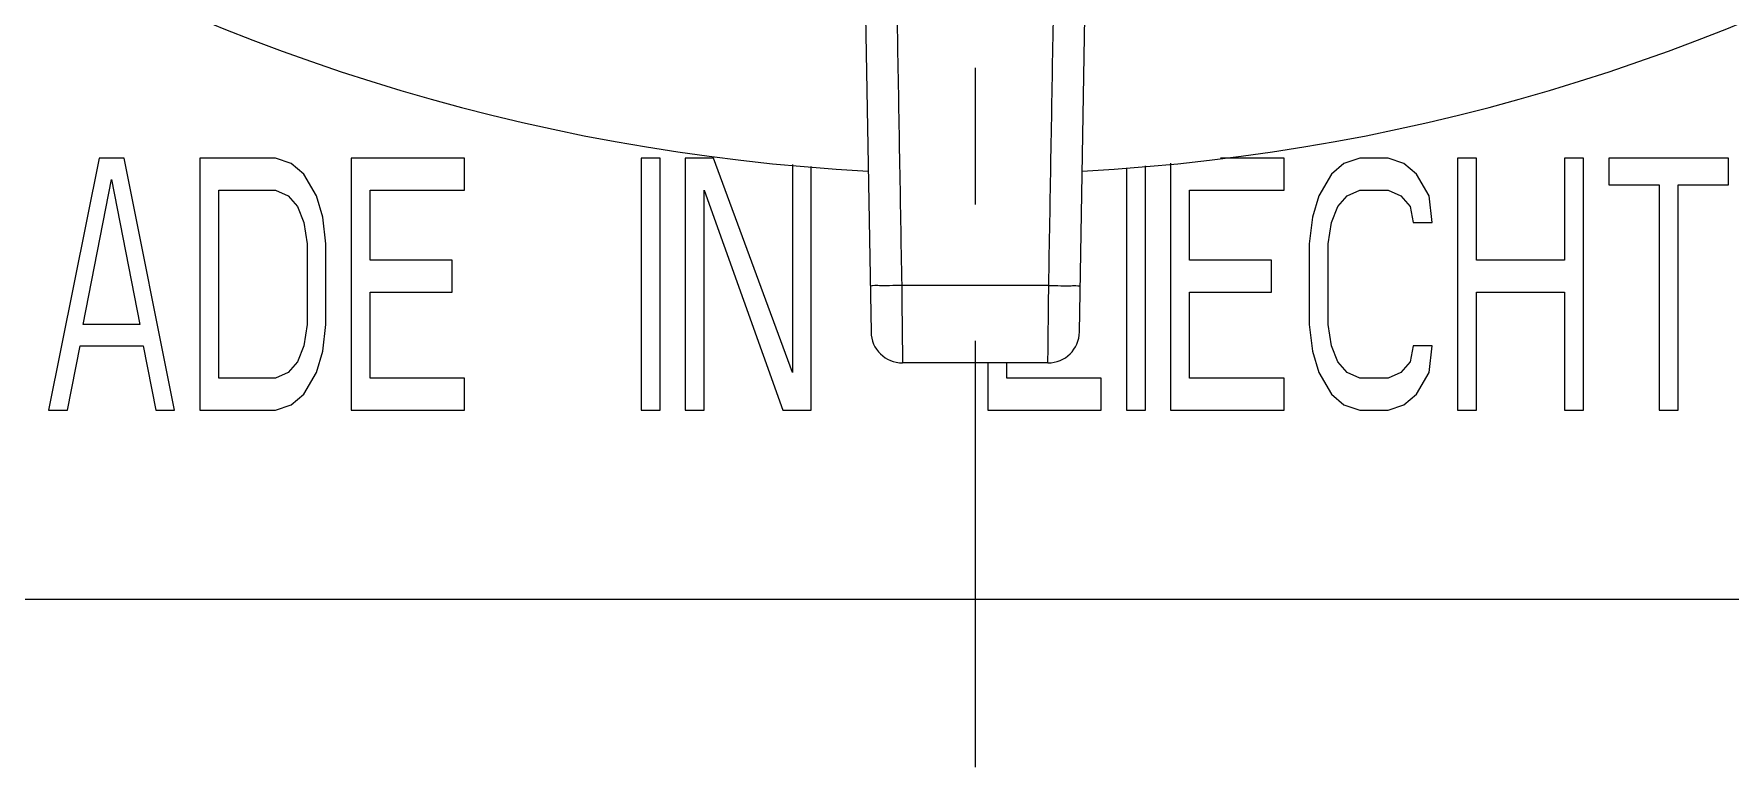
# Model space of a CAD drawing. Extents: x 0 to 420, y 0 to 297.
# Drawn here: x 348.82 to 370.34, y 190.97 to 200.27 of the extents above; entities that cross this region are included whole.
import ezdxf

# ---------------------------------------------------------------- set-up
doc = ezdxf.new("R2010")
doc.units = 0
doc.header["$LTSCALE"] = 23.1
doc.linetypes.add('CENTER', pattern=[0.6, 0.375, -0.075, 0.075, -0.075])
doc.layers.get('0').update_dxf_attribs({"linetype": 'CONTINUOUS'})
doc.layers.add('DEFAULT_1', color=7, linetype='CENTER')

msp = doc.modelspace()

# ---------------------------------------------------------------- linework, layer by layer
at = {"color": 7, "linetype": 'CONTINUOUS'}
for p, q in [((359.2661, 206.4494), (359.4399, 196.4909)), ((362.0848, 196.4909), (362.2587, 206.4493)), ((349.6424, 198.6979), (349.0024, 195.4979)), ((349.9624, 198.6979), (349.6424, 198.6979)), ((350.6024, 195.4979), (349.9624, 198.6979)), ((351.8824, 198.6979), (350.9224, 198.6979)), ((350.9224, 198.6979), (350.9224, 195.4979)), ((352.0824, 198.6298), (351.8824, 198.6979)), ((354.2824, 198.6979), (352.8424, 198.6979)), ((352.8424, 198.6979), (352.8424, 195.4979)), ((354.2824, 198.2894), (354.2824, 198.6979)), ((356.7624, 198.6979), (356.5224, 198.6979)), ((356.5224, 198.6979), (356.5224, 195.4979)), ((356.7624, 195.4979), (356.7624, 198.6979)), ((357.4424, 198.6979), (357.0824, 198.6979)), ((357.0824, 198.6979), (357.0824, 195.4979)), ((358.4424, 195.9745), (357.4424, 198.6979)), ((364.6824, 198.6979), (363.8743, 198.6979)), ((364.6824, 198.2894), (364.6824, 198.6979)), ((365.6424, 198.6979), (365.4424, 198.6298)), ((366.0024, 198.6979), (365.6424, 198.6979)), ((366.2024, 198.6298), (366.0024, 198.6979)), ((367.1224, 198.6979), (366.8824, 198.6979)), ((366.8824, 198.6979), (366.8824, 195.4979)), ((367.1224, 197.4043), (367.1224, 198.6979)), ((368.4824, 198.6979), (368.2424, 198.6979)), ((368.2424, 198.6979), (368.2424, 197.4043)), ((368.4824, 195.4979), (368.4824, 198.6979)), ((370.3224, 198.6979), (368.8024, 198.6979)), ((368.8024, 198.6979), (368.8024, 198.3575)), ((370.3224, 198.3575), (370.3224, 198.6979)), ((352.2424, 198.4936), (352.0824, 198.6298)), ((352.4024, 198.2213), (352.2424, 198.4936)), ((358.4424, 198.6165), (358.4424, 195.9745)), ((358.6824, 195.4979), (358.6824, 198.5918)), ((362.6824, 198.5754), (362.6824, 195.4979)), ((362.9224, 195.4979), (362.9224, 198.6)), ((363.2424, 198.6329), (363.2424, 195.4979)), ((365.2824, 198.4936), (365.1224, 198.2213)), ((365.4424, 198.6298), (365.2824, 198.4936)), ((366.3624, 198.4936), (366.2024, 198.6298)), ((366.5224, 198.2213), (366.3624, 198.4936)), ((349.4424, 196.5873), (349.8024, 198.4256)), ((349.8024, 198.4256), (350.1624, 196.5873)), ((351.1624, 198.2894), (351.8824, 198.2894)), ((351.1624, 195.9064), (351.1624, 198.2894)), ((351.8824, 198.2894), (352.0424, 198.2213)), ((353.0824, 198.2894), (354.2824, 198.2894)), ((353.0824, 197.4043), (353.0824, 198.2894)), ((357.3224, 198.2894), (358.3224, 195.4979)), ((357.3224, 195.4979), (357.3224, 198.2894)), ((363.4824, 198.2894), (364.6824, 198.2894)), ((363.4824, 197.4043), (363.4824, 198.2894)), ((365.4824, 198.2213), (365.6424, 198.2894)), ((365.6424, 198.2894), (366.0024, 198.2894)), ((366.0024, 198.2894), (366.1624, 198.2213)), ((368.8024, 198.3575), (369.4424, 198.3575)), ((369.4424, 198.3575), (369.4424, 195.4979)), ((369.6824, 198.3575), (370.3224, 198.3575)), ((369.6824, 195.4979), (369.6824, 198.3575)), ((352.0424, 198.2213), (352.1624, 198.0851)), ((352.1624, 198.0851), (352.2424, 197.8809)), ((352.4824, 197.949), (352.4024, 198.2213)), ((365.1224, 198.2213), (365.0424, 197.949)), ((365.2824, 197.8809), (365.3624, 198.0851)), ((365.3624, 198.0851), (365.4824, 198.2213)), ((366.1624, 198.2213), (366.2824, 198.0851)), ((366.2824, 198.0851), (366.3224, 197.8809)), ((366.5624, 197.8809), (366.5224, 198.2213)), ((352.2424, 197.8809), (352.2824, 197.6085)), ((352.5224, 197.6085), (352.4824, 197.949)), ((365.0424, 197.949), (365.0024, 197.6085)), ((365.2424, 197.6085), (365.2824, 197.8809)), ((366.3224, 197.8809), (366.5624, 197.8809)), ((352.2824, 197.6085), (352.2824, 196.5873)), ((352.5224, 196.5873), (352.5224, 197.6085)), ((354.1224, 197.4043), (353.0824, 197.4043)), ((354.1224, 196.9958), (354.1224, 197.4043)), ((364.5224, 197.4043), (363.4824, 197.4043)), ((364.5224, 196.9958), (364.5224, 197.4043)), ((365.0024, 197.6085), (365.0024, 196.5873)), ((365.2424, 196.5873), (365.2424, 197.6085)), ((368.2424, 197.4043), (367.1224, 197.4043)), ((353.0824, 196.9958), (354.1224, 196.9958)), ((353.0824, 195.9064), (353.0824, 196.9958)), ((363.4824, 196.9958), (364.5224, 196.9958)), ((363.4824, 195.9064), (363.4824, 196.9958)), ((367.1224, 196.9958), (368.2424, 196.9958)), ((367.1224, 195.4979), (367.1224, 196.9958)), ((368.2424, 196.9958), (368.2424, 195.4979)), ((350.1624, 196.5873), (349.4424, 196.5873)), ((352.2824, 196.5873), (352.2424, 196.3149)), ((352.4824, 196.2468), (352.5224, 196.5873)), ((365.0024, 196.5873), (365.0424, 196.2468)), ((365.2824, 196.3149), (365.2424, 196.5873)), ((349.2424, 195.4979), (349.4024, 196.3149)), ((349.4024, 196.3149), (350.2024, 196.3149)), ((350.2024, 196.3149), (350.3624, 195.4979)), ((352.1624, 196.1107), (352.0424, 195.9745)), ((352.2424, 196.3149), (352.1624, 196.1107)), ((352.4024, 195.9745), (352.4824, 196.2468)), ((365.0424, 196.2468), (365.1224, 195.9745)), ((365.3624, 196.1107), (365.2824, 196.3149)), ((365.4824, 195.9745), (365.3624, 196.1107)), ((366.2824, 196.1107), (366.1624, 195.9745)), ((366.3224, 196.3149), (366.2824, 196.1107)), ((366.5624, 196.3149), (366.3224, 196.3149)), ((366.5224, 195.9745), (366.5624, 196.3149)), ((351.8824, 195.9064), (351.1624, 195.9064)), ((352.0424, 195.9745), (351.8824, 195.9064)), ((352.2424, 195.7022), (352.4024, 195.9745)), ((354.2824, 195.9064), (353.0824, 195.9064)), ((354.2824, 195.4979), (354.2824, 195.9064)), ((361.6849, 196.0979), (359.8399, 196.0979)), ((360.9224, 196.0979), (360.9224, 195.4979)), ((361.1624, 195.9064), (361.1624, 196.0979)), ((362.3624, 195.9064), (361.1624, 195.9064)), ((362.3624, 195.4979), (362.3624, 195.9064)), ((364.6824, 195.9064), (363.4824, 195.9064)), ((364.6824, 195.4979), (364.6824, 195.9064)), ((365.1224, 195.9745), (365.2824, 195.7022)), ((365.6424, 195.9064), (365.4824, 195.9745)), ((366.0024, 195.9064), (365.6424, 195.9064)), ((366.1624, 195.9745), (366.0024, 195.9064)), ((366.3624, 195.7022), (366.5224, 195.9745)), ((352.0824, 195.566), (352.2424, 195.7022)), ((365.2824, 195.7022), (365.4424, 195.566)), ((366.2024, 195.566), (366.3624, 195.7022)), ((349.0024, 195.4979), (349.2424, 195.4979)), ((350.3624, 195.4979), (350.6024, 195.4979)), ((350.9224, 195.4979), (351.8824, 195.4979)), ((351.8824, 195.4979), (352.0824, 195.566)), ((352.8424, 195.4979), (354.2824, 195.4979)), ((356.5224, 195.4979), (356.7624, 195.4979)), ((357.0824, 195.4979), (357.3224, 195.4979)), ((358.3224, 195.4979), (358.6824, 195.4979)), ((360.9224, 195.4979), (362.3624, 195.4979)), ((362.6824, 195.4979), (362.9224, 195.4979)), ((363.2424, 195.4979), (364.6824, 195.4979)), ((365.4424, 195.566), (365.6424, 195.4979)), ((365.6424, 195.4979), (366.0024, 195.4979)), ((366.0024, 195.4979), (366.2024, 195.566)), ((366.8824, 195.4979), (367.1224, 195.4979)), ((368.2424, 195.4979), (368.4824, 195.4979)), ((369.4424, 195.4979), (369.6824, 195.4979)), ((341.7624, 193.0979), (379.7624, 193.0979))]:
    msp.add_line(p, q, dxfattribs=at)
for centre, radius, start, end in [((360.7624, 224.0979), 25.6, 152.71366, 266.9576), ((360.7624, 224.0979), 25.6, 273.0424, 27.28634), ((359.8399, 196.4979), 0.4, 181.00297, 270.00005), ((361.6849, 196.4979), 0.4, 270, 359)]:
    msp.add_arc(centre, radius, start, end, dxfattribs=at)
at = {"color": 9, "linetype": 'CONTINUOUS'}
for points, knots in [([(359.6592, 206.8142), (359.678, 205.7334), (359.7158, 203.5711), (359.7725, 200.3265), (359.8102, 198.1627), (359.8291, 197.0804)], [0, 0, 0, 0, 0.3331006, 0.6664348, 1, 1, 1, 1]), ([(361.6956, 197.0804), (361.7145, 198.1627), (361.7523, 200.3265), (361.809, 203.5711), (361.8467, 205.7334), (361.8656, 206.8142)], [0, 0, 0, 0, 0.3335652, 0.6668993, 1, 1, 1, 1]), ([(359.8291, 197.0804), (359.7782, 197.0796), (359.6871, 197.0808), (359.5534, 197.0708), (359.4922, 197.0893), (359.4298, 197.0703), (359.4296, 197.0804)], [0, 0, 0, 0, 0.3826239, 0.7069137, 0.923624, 1, 1, 1, 1]), ([(361.6956, 197.0804), (361.4897, 197.0804), (361.0763, 197.0804), (360.4542, 197.0804), (360.038, 197.0804), (359.8291, 197.0804)], [0, 0, 0, 0, 0.3310399, 0.6643662, 1, 1, 1, 1]), ([(359.8291, 197.0804), (359.83, 196.9955), (359.8318, 196.8315), (359.8342, 196.5995), (359.8364, 196.4004), (359.8381, 196.248), (359.8391, 196.1524), (359.8397, 196.1089), (359.8399, 196.0979)], [0, 0, 0, 0, 0.2592249, 0.5008626, 0.7082961, 0.8670833, 0.9663676, 1, 1, 1, 1]), ([(361.6849, 196.0979), (361.6851, 196.1089), (361.6857, 196.1524), (361.6867, 196.248), (361.6884, 196.4004), (361.6905, 196.5995), (361.693, 196.8315), (361.6947, 196.9955), (361.6956, 197.0804)], [0, 0, 0, 0, 0.0336325, 0.1329168, 0.2917041, 0.4991377, 0.7407755, 1, 1, 1, 1]), ([(361.6956, 197.0804), (361.7466, 197.0796), (361.8377, 197.0808), (361.9714, 197.0708), (362.0325, 197.0893), (362.0949, 197.0703), (362.0951, 197.0804)], [0, 0, 0, 0, 0.3826401, 0.7069384, 0.923644, 1, 1, 1, 1])]:
    msp.add_open_spline(points, degree=3, knots=knots, dxfattribs=at)
at = {"layer": 'DEFAULT_1', "color": 7, "linetype": 'CENTER'}
msp.add_line((360.7624, 224.0979), (360.7624, 190.9671), dxfattribs=at)

doc.saveas('drawing.dxf')
